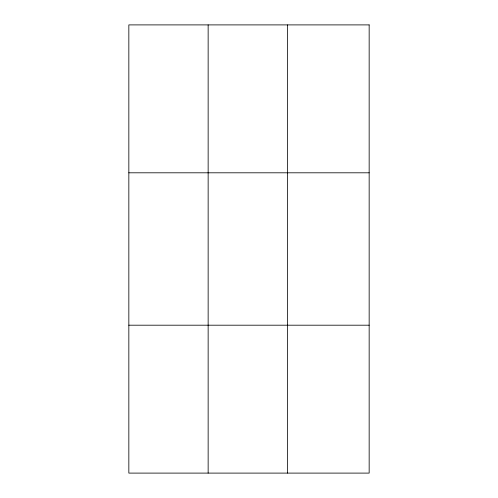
<?xml version="1.0" encoding="UTF-8"?>
<svg xmlns="http://www.w3.org/2000/svg" width="498" height="498" viewBox="0 0 498 498"><rect width="100%" height="100%" fill="white"/><g stroke="black" fill="none" stroke-linecap="round" stroke-linejoin="round"><path stroke-width="0.75" d="M208.145 473.1L208.145 24.9M287.452 473.1L287.452 24.9M128.839 172.806L369.161 172.806M128.839 325.194L369.161 325.194M369.161 24.9L369.161 473.1L128.839 473.1L128.839 24.9L369.161 24.9"/></g></svg>
